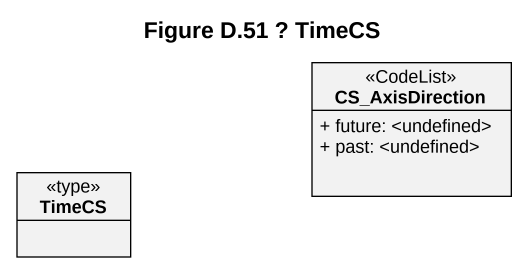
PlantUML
@startuml
title Figure D.51 ? TimeCS
hide circle
hide empty members
skinparam classAttributeIconSize 0
class CS_AxisDirection <<CodeList>> {
  + future: <undefined>
  + past: <undefined>
}
class TimeCS <<type>>
@enduml
